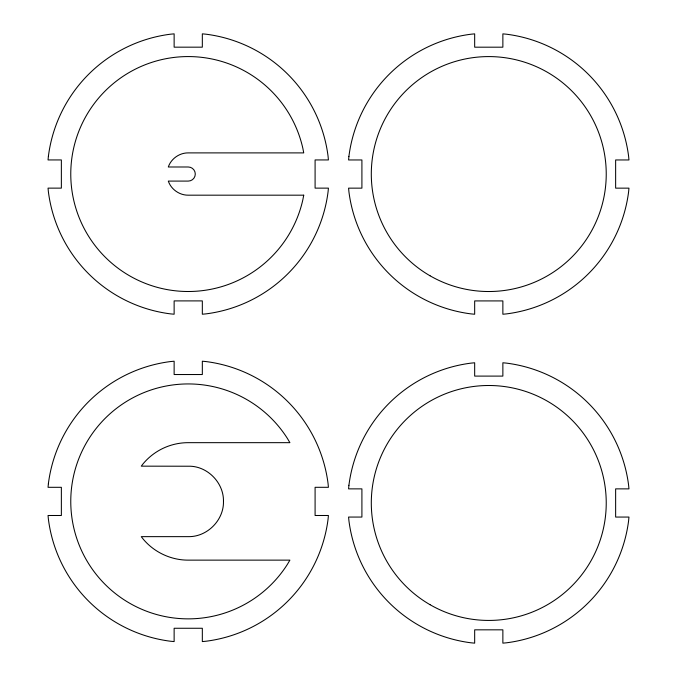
<?xml version="1.0" encoding="UTF-8"?>
<svg xmlns="http://www.w3.org/2000/svg" width="677" height="677" viewBox="0 0 677 677"><rect width="100%" height="100%" fill="white"/><g stroke="black" fill="none" stroke-linecap="round" stroke-linejoin="round"><path stroke-width="1.02" d="M223.469 501.395C223.935 520.224 207.069 537.106 188.231 536.641L141.273 536.641C152.08 551.281 170.037 560.217 188.231 560.133L289.9 560.133L287.412 564.339A117.468 117.468 0 0 1 111.477 590.319A117.468 117.468 0 0 1 111.477 412.479A117.468 117.468 0 0 1 287.412 438.459L289.9 442.665L188.231 442.665A58.73 58.73 0 0 0 142.974 463.957L141.273 466.157L190.44 466.225C208.457 466.961 223.875 483.37 223.469 501.395M48.38 156.37L48.042 159.941L61.362 159.941L61.362 188.13L48.042 188.13L48.38 191.701A140.96 140.96 0 0 0 170.562 313.883L174.133 314.221L174.133 300.901L202.33 300.901L202.33 314.221L205.901 313.883A140.96 140.96 0 0 0 328.083 191.701L328.421 188.13L315.093 188.13L315.093 159.941L328.421 159.941L328.083 156.37A140.96 140.96 0 0 0 205.901 34.188L202.33 33.85L202.33 47.17L174.133 47.17L174.133 33.85L170.562 34.188A140.96 140.96 0 0 0 48.38 156.37M48.38 483.733L48.042 487.305L61.362 487.305L61.362 515.493L48.042 515.493L48.38 519.064A140.96 140.96 0 0 0 170.562 641.246L174.133 641.584L174.133 628.264L202.33 628.264L202.33 641.584L205.901 641.246A140.96 140.96 0 0 0 328.083 519.064L328.421 515.493L315.093 515.493L315.093 487.305L328.421 487.305L328.083 483.733A140.96 140.96 0 0 0 205.901 361.552L202.33 361.213L202.33 374.533L174.133 374.533L174.133 361.213L170.562 361.552A140.96 140.96 0 0 0 48.38 483.733M348.917 156.387L348.579 159.958L361.907 159.958L361.907 188.147L348.579 188.147L348.917 191.718A140.96 140.96 0 0 0 471.099 313.9L474.67 314.238L474.67 300.918L502.867 300.918L502.867 314.238L506.438 313.9A140.96 140.96 0 0 0 628.62 191.718L628.958 188.147L615.638 188.147L615.638 159.958L628.958 159.958L628.62 156.387A140.96 140.96 0 0 0 506.438 34.205L502.867 33.867L502.867 47.187L474.67 47.187L474.67 33.867L471.099 34.205A140.96 140.96 0 0 0 348.917 156.387M348.917 485.299L348.579 488.87L361.907 488.87L361.907 517.059L348.579 517.059L348.917 520.63A140.96 140.96 0 0 0 471.099 642.812L474.67 643.15L474.67 629.83L502.867 629.83L502.867 643.15L506.438 642.812A140.96 140.96 0 0 0 628.62 520.63L628.958 517.059L615.638 517.059L615.638 488.87L628.958 488.87L628.62 485.299A140.96 140.96 0 0 0 506.438 363.117L502.867 362.779L502.867 376.099L474.67 376.099L474.67 362.779L471.099 363.117A140.96 140.96 0 0 0 348.917 485.299M303.728 195.179L302.873 199.664A117.468 117.468 0 0 1 122.207 271.189A117.468 117.468 0 0 1 122.207 76.882A117.468 117.468 0 0 1 302.873 148.415L303.728 152.9L188.231 152.892C179.49 152.782 171.095 158.697 168.302 166.991L188.231 166.991A7.049 7.049 0 0 1 195.281 174.04A7.049 7.049 0 0 1 188.231 181.089L168.302 181.089C171.095 189.374 179.49 195.289 188.231 195.179L303.728 195.179M430.039 275.784A117.468 117.468 0 0 0 606.237 174.057A117.468 117.468 0 0 0 430.039 72.321A117.468 117.468 0 0 0 430.039 275.784M430.039 604.696A117.468 117.468 0 0 0 606.237 502.96A117.468 117.468 0 0 0 430.039 401.233A117.468 117.468 0 0 0 430.039 604.696"/></g></svg>
